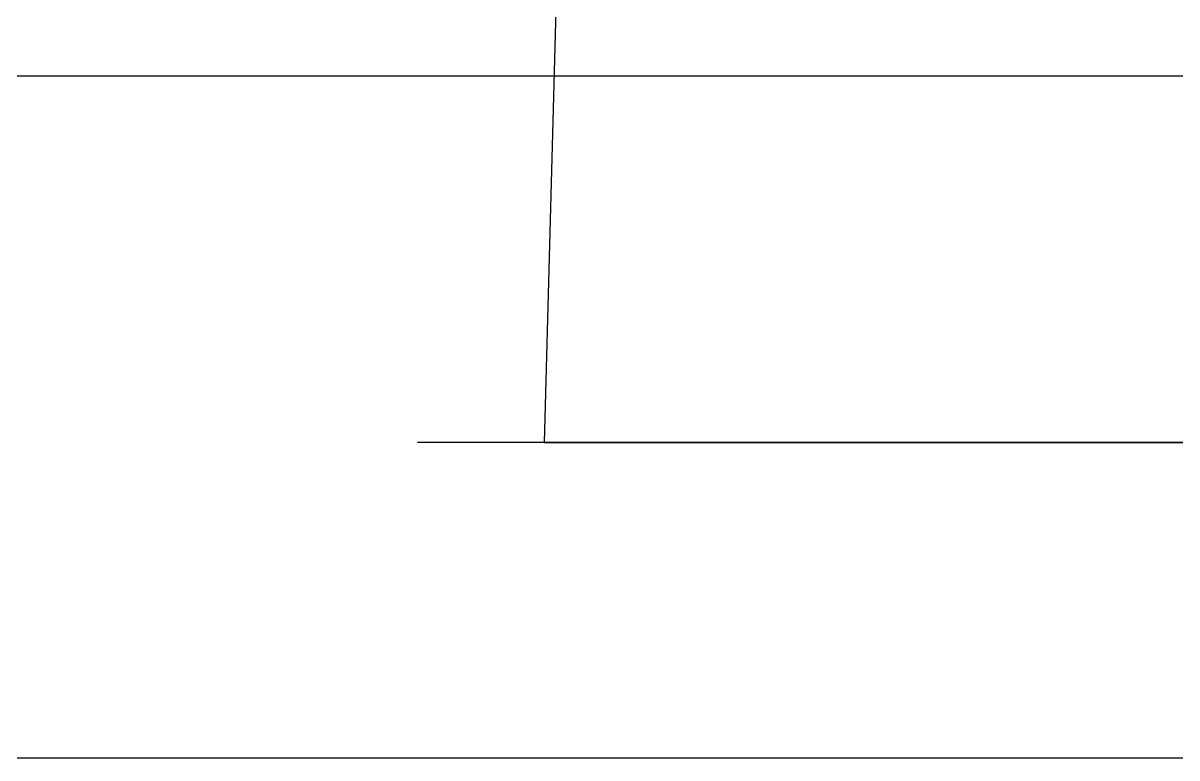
# Model space of a CAD drawing. Header units: millimetres. Extents: x 2148 to 2681, y 758 to 986.
# Drawn here: x 2529.9252 to 2529.9842, y 950.8293 to 950.8669 of the extents above; entities that cross this region are included whole.
import ezdxf

# ---------------------------------------------------------------- set-up
doc = ezdxf.new("R2010")
doc.units = ezdxf.units.MM
for name, color, linetype in [('0.1', 193, 'Continuous'), ('0.4', 121, 'Continuous'), ('D', 1, 'Continuous'), ('ELAYOUT', 4, 'Continuous')]:
    doc.layers.add(name, color=color, linetype=linetype)

msp = doc.modelspace()

# ---------------------------------------------------------------- linework, layer by layer
at = {"layer": '0.1'}
for p, q in [((2529.9551338, 950.9673609, 0), (2529.9518658, 950.8454459, 0)), ((2529.9551338, 950.9673609, 0), (2529.9518658, 950.8454459, 0)), ((2529.9551338, 950.9673609, 0), (2529.9518658, 950.8454459, 0)), ((2529.9551338, 950.9673609, 0), (2529.9518658, 950.8454459, 0)), ((2529.9551338, 950.9673609, 0), (2529.9518658, 950.8454459, 0)), ((2529.9551338, 950.9673609, 0), (2529.9518658, 950.8454459, 0)), ((2529.9551338, 950.9673609, 0), (2529.9518658, 950.8454459, 0)), ((2529.9551338, 950.9673609, 0), (2529.9518658, 950.8454459, 0)), ((2529.9551338, 950.9673609, 0), (2529.9518658, 950.8454459, 0)), ((2529.9551338, 950.9673609, 0), (2529.9518658, 950.8454459, 0)), ((2530.238216, 950.8454459, 0), (2529.945383, 950.8454459, 0)), ((2530.238216, 950.8454459, 0), (2529.945383, 950.8454459, 0)), ((2530.238216, 950.8454459, 0), (2529.945383, 950.8454459, 0)), ((2530.238216, 950.8454459, 0), (2529.945383, 950.8454459, 0)), ((2530.238216, 950.8454459, 0), (2529.945383, 950.8454459, 0)), ((2530.238216, 950.8454459, 0), (2529.945383, 950.8454459, 0)), ((2530.238216, 950.8454459, 0), (2529.945383, 950.8454459, 0)), ((2530.238216, 950.8454459, 0), (2529.945383, 950.8454459, 0)), ((2530.238216, 950.8454459, 0), (2529.945383, 950.8454459, 0)), ((2530.238216, 950.8454459, 0), (2529.945383, 950.8454459, 0)), ((2529.9518658, 950.8454459, 0), (2530.2317332, 950.8454459, 0)), ((2529.9518658, 950.8454459, 0), (2530.2317332, 950.8454459, 0)), ((2529.9518658, 950.8454459, 0), (2530.2317332, 950.8454459, 0)), ((2529.9518658, 950.8454459, 0), (2530.2317332, 950.8454459, 0)), ((2529.9518658, 950.8454459, 0), (2530.2317332, 950.8454459, 0)), ((2529.9518658, 950.8454459, 0), (2530.2317332, 950.8454459, 0)), ((2529.9518658, 950.8454459, 0), (2530.2317332, 950.8454459, 0)), ((2529.9518658, 950.8454459, 0), (2530.2317332, 950.8454459, 0)), ((2529.9518658, 950.8454459, 0), (2530.2317332, 950.8454459, 0)), ((2529.9518658, 950.8454459, 0), (2530.2317332, 950.8454459, 0))]:
    msp.add_line(p, q, dxfattribs=at)
at = {"layer": '0.4', "color": 193, "lineweight": 0, "ltscale": 0.5}
for p, q in [((2529.9518658, 950.8454459, 0), (2529.9551338, 950.9673609, 0)), ((2529.9518658, 950.8454459, 0), (2529.9551338, 950.9673609, 0)), ((2529.9518658, 950.8454459, 0), (2529.9551338, 950.9673609, 0)), ((2529.9518658, 950.8454459, 0), (2529.9551338, 950.9673609, 0)), ((2529.9518658, 950.8454459, 0), (2529.9551338, 950.9673609, 0)), ((2529.9518658, 950.8454459, 0), (2529.9551338, 950.9673609, 0)), ((2529.9518658, 950.8454459, 0), (2529.9551338, 950.9673609, 0)), ((2529.9518658, 950.8454459, 0), (2529.9551338, 950.9673609, 0)), ((2529.9518658, 950.8454459, 0), (2529.9551338, 950.9673609, 0)), ((2529.9518658, 950.8454459, 0), (2529.9551338, 950.9673609, 0)), ((2530.0285589, 950.8454459, 0), (2529.9518658, 950.8454459, 0)), ((2530.0285589, 950.8454459, 0), (2529.9518658, 950.8454459, 0)), ((2530.0285589, 950.8454459, 0), (2529.9518658, 950.8454459, 0)), ((2530.0285589, 950.8454459, 0), (2529.9518658, 950.8454459, 0)), ((2530.0285589, 950.8454459, 0), (2529.9518658, 950.8454459, 0)), ((2530.0285589, 950.8454459, 0), (2529.9518658, 950.8454459, 0)), ((2530.0285589, 950.8454459, 0), (2529.9518658, 950.8454459, 0)), ((2530.0285589, 950.8454459, 0), (2529.9518658, 950.8454459, 0)), ((2530.0285589, 950.8454459, 0), (2529.9518658, 950.8454459, 0)), ((2530.0285589, 950.8454459, 0), (2529.9518658, 950.8454459, 0))]:
    msp.add_line(p, q, dxfattribs=at)
at = {"layer": 'D', "ltscale": 0.5}
msp.add_line((2529.647329, 950.8642082), (2534.388657, 950.8642082), dxfattribs=at)
at = {"layer": 'ELAYOUT', "ltscale": 10}
msp.add_line((2529.8089329, 950.8293112, 0), (2533.007787, 950.8293112, 0), dxfattribs=at)

doc.saveas('drawing.dxf')
